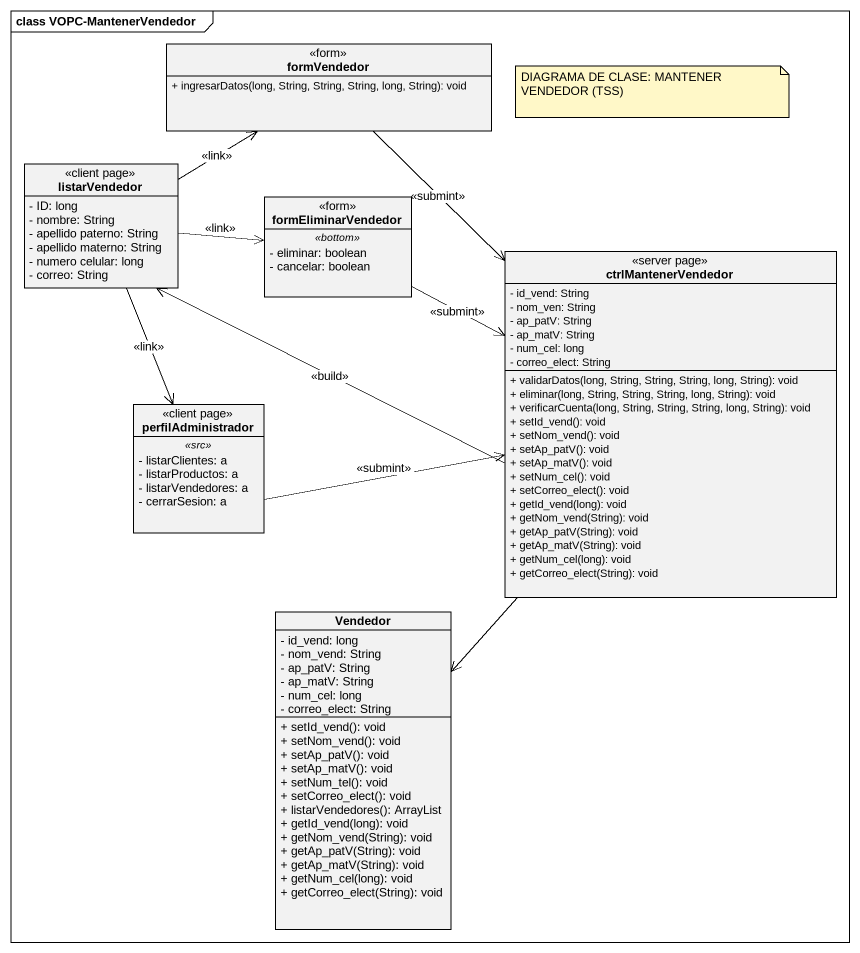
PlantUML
@startuml
mainframe class VOPC-MantenerVendedor
hide circle
hide empty members
skinparam classAttributeIconSize 0
class formVendedor <<form>> {
  + ingresarDatos(long, String, String, String, long, String): void
}
class listarVendedor <<client page>> {
  - ID: long
  - nombre: String
  - apellido paterno: String
  - apellido materno: String
  - numero celular: long
  - correo: String
}
class formEliminarVendedor <<form>> {
  .. <<bottom>> ..
  - eliminar: boolean
  - cancelar: boolean
}
class ctrlMantenerVendedor <<server page>> {
  - id_vend: String
  - nom_ven: String
  - ap_patV: String
  - ap_matV: String
  - num_cel: long
  - correo_elect: String
  + validarDatos(long, String, String, String, long, String): void
  + eliminar(long, String, String, String, long, String): void
  + verificarCuenta(long, String, String, String, long, String): void
  + setId_vend(): void
  + setNom_vend(): void
  + setAp_patV(): void
  + setAp_matV(): void
  + setNum_cel(): void
  + setCorreo_elect(): void
  + getId_vend(long): void
  + getNom_vend(String): void
  + getAp_patV(String): void
  + getAp_matV(String): void
  + getNum_cel(long): void
  + getCorreo_elect(String): void
}
class perfilAdministrador <<client page>> {
  .. <<src>> ..
  - listarClientes: a
  - listarProductos: a
  - listarVendedores: a
  - cerrarSesion: a
}
class Vendedor {
  - id_vend: long
  - nom_vend: String
  - ap_patV: String
  - ap_matV: String
  - num_cel: long
  - correo_elect: String
  + setId_vend(): void
  + setNom_vend(): void
  + setAp_patV(): void
  + setAp_matV(): void
  + setNum_tel(): void
  + setCorreo_elect(): void
  + listarVendedores(): ArrayList
  + getId_vend(long): void
  + getNom_vend(String): void
  + getAp_patV(String): void
  + getAp_matV(String): void
  + getNum_cel(long): void
  + getCorreo_elect(String): void
}
formVendedor --> ctrlMantenerVendedor : <<submint>>
listarVendedor -up-> formVendedor : <<link>>
listarVendedor -right-> formEliminarVendedor : <<link>>
listarVendedor --> perfilAdministrador : <<link>>
formEliminarVendedor -right-> ctrlMantenerVendedor : <<submint>>
ctrlMantenerVendedor -left-> listarVendedor : <<build>>
ctrlMantenerVendedor --> Vendedor
perfilAdministrador -right-> ctrlMantenerVendedor : <<submint>>
note as N1
  DIAGRAMA DE CLASE: MANTENER VENDEDOR (TSS)
end note
@enduml
